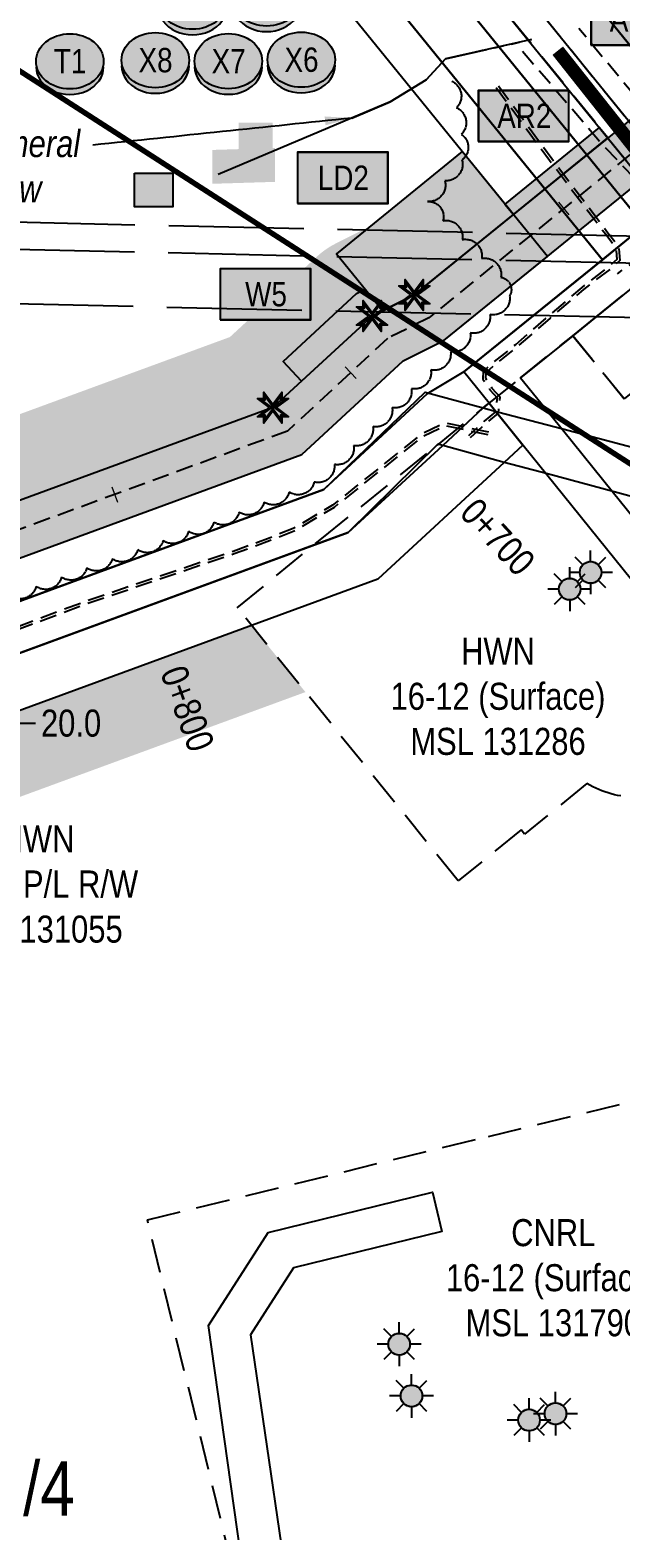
# Model space of a CAD drawing. Extents: x 399452 to 415540, y 6060435 to 6067869.
# Drawn here: x 405927 to 406146, y 6062504 to 6063059 of the extents above; entities that cross this region are included whole.
import ezdxf
from ezdxf.enums import TextEntityAlignment as Align

# ---------------------------------------------------------------- set-up
doc = ezdxf.new("R2010")
doc.units = 0
doc.header["$LTSCALE"] = 5
doc.header["$PDSIZE"] = 0.5
for name, pattern in [('0', [1, 1, 0]), ('DASHDOT2', [12.7, 6.35, -3.175, 0, -3.175]), ('foc-ACCESSROAD', [3.75, 2.5, -1.25]), ('foc-TIELINE', [1.875, 1.25, -0.625]), ('foc-TOPO-ephemeral', [6.25, 3.125, -0.625, 0.625, -0.625, 0.625, -0.625]), ('foc-UNSURVEYED', [12.5, 10, -2.5]), ('UG_PIPE', [1.875, 1.25, -0.625])]:
    doc.linetypes.add(name, pattern=pattern)
doc.layers.get('Defpoints').update_dxf_attribs({"color": 9})
for name, color, linetype in [('AS-PIPE-UG', 44, 'UG_PIPE'), ('AS-ROADS', 254, 'Continuous'), ('AS-UNDERLAY-H', 141, 'Continuous'), ('AS-WILDLIFE', 131, 'DASHDOT2'), ('C-AR', 13, 'foc-ACCESSROAD'), ('C-RW', 13, 'Continuous'), ('C-SYMBOL', 7, 'Continuous'), ('F-RW', 190, 'Continuous'), ('F-WS', 190, 'foc-ACCESSROAD'), ('F-WS-S', 8, 'Continuous'), ('L-BD', 7, 'Continuous'), ('L-MON', 1, 'Continuous'), ('L-USEC', 7, 'foc-UNSURVEYED'), ('P-BUFFER-H 30m', 51, 'Continuous'), ('P-CROSSINGS', 250, 'Continuous'), ('P-PROPOSED', 10, 'Continuous'), ('P-PROPOSED-H', 21, 'Continuous'), ('P-TEMP-BLOCKS', 250, 'Continuous'), ('P-TEMP-H', 41, 'Continuous'), ('P-TEMP_ACCESS ROAD', 46, 'Continuous'), ('P-TEMP_LOG DECK', 46, 'Continuous'), ('P-TEMP_WORKSPACE', 46, 'Continuous'), ('P-TXT', 4, 'Continuous'), ('T-BUSH', 110, '0'), ('T-DRAW', 143, 'foc-TOPO-ephemeral'), ('T-TIE', 201, 'foc-TIELINE'), ('T-WATER-T', 170, 'Continuous')]:
    doc.layers.add(name, color=color, linetype=linetype)
for name, color, linetype, lineweight in [('F-RW-T', 190, 'Continuous', 9), ('F-WS-T', 190, 'Continuous', 9), ('T-TIE-T', 201, 'Continuous', 18)]:
    doc.layers.add(name, color=color, linetype=linetype, lineweight=lineweight)
doc.styles.add('175L', font='ARIALN.TTF', dxfattribs={"height": 20})
doc.styles.add('80CG', font='ARIALN.TTF', dxfattribs={"height": 10})
doc.styles.add('80L', font='ARIALN.TTF', dxfattribs={"height": 10})
doc.styles.add('Crossing', font='ARIALN.TTF', dxfattribs={"height": 10})
doc.styles.add('foc-LtypeFont', font='ARIALN.TTF', dxfattribs={"height": 7.35})
doc.linetypes.add('foc-TOPO-flowdirection-NOLINE', pattern='A,0,[">",foc-LtypeFont,S=0.3,R=0,X=0,Y=-0.945],-20,[">",foc-LtypeFont,S=0.3,R=0,X=0,Y=-0.945],0', length=20)
doc.dimstyles.new('Compass 5 000', dxfattribs={"dimscale": 5, "dimtxt": 9, "dimasz": 2, "dimexe": 0.2, "dimexo": 0.0625, "dimgap": 0.5, "dimtad": 0, "dimtih": 1, "dimtoh": 1, "dimzin": 0, "dimdsep": 46, "dimtxsty": '80CG', "dimcen": 0.1, "dimse1": 1, "dimse2": 1, "dimclrd": 256, "dimclrt": 256, "dimaunit": 1, "dimadec": 4, "dimazin": 0, "dimtfac": 0.06, "dimtofl": 0, "dimtmove": 0, "dimatfit": 1, "dimfxl": 0.2, "dimtolj": 1, "dimtzin": 0, "dimlwd": -1, "dimarcsym": 0})

# ---------------------------------------------------------------- blocks, each defined once
blk = doc.blocks.new('GAS')
h = blk.add_hatch(color=255)
h.dxf.hatch_style = 1
edge = h.paths.add_edge_path()
edge.add_arc((0, 0), 0.9, 0, 360)
for p, q in [((-0.57, 0.57), (-1.14, 1.14)), ((0, 0.81), (0, 1.62)), ((0.57, 0.57), (1.14, 1.14)), ((-0.81, 0), (-1.62, 0)), ((1.62, 0), (0.81, 0)), ((-0.57, -0.57), (-1.14, -1.14)), ((0, -0.81), (0, -1.62)), ((1.14, -1.14), (0.57, -0.57))]:
    blk.add_line(p, q)
blk.add_circle((0, 0), 0.8)
blk = doc.blocks.new('*D80')
at = {"layer": 'Defpoints', "color": 0, "transparency": 16777216}
for p in [(405852.15, 6062821.18), (405832.32, 6062813.91), (405838.51, 6062796.99)]:
    blk.add_point(p, dxfattribs=at)
at = {"layer": 'F-RW-T', "transparency": 16777216}
for p, q in [((405848.71, 6062830.57), (405845.27, 6062839.96)), ((405861.79, 6062794.87), (405880.9, 6062742.7)), ((405880.9, 6062742.7), (405890.9, 6062742.7))]:
    blk.add_line(p, q, dxfattribs=at)
for points in [[(405850.28, 6062831.14), (405847.15, 6062829.99), (405852.15, 6062821.18)], [(405863.35, 6062795.44), (405860.22, 6062794.3), (405858.35, 6062804.26)]]:
    blk.add_solid(points, dxfattribs=at)
at = {"layer": 'F-RW-T', "transparency": 16777216, "insert": (405929.99, 6062742.7), "char_height": 10, "attachment_point": 5, "style": '80CG'}
blk.add_mtext('\\A1;HWN\\P18.00 P/L R/W\\PPLA 131055', dxfattribs=at)
blk = doc.blocks.new('*D107')
at = {"layer": 'Defpoints', "color": 0, "transparency": 16777216}
for p in [(405885.43, 6062870.71), (405893.06, 6062873.51), (405892.32, 6062851.94)]:
    blk.add_point(p, dxfattribs=at)
at = {"layer": 'P-TXT', "transparency": 16777216}
for p, q in [((405889.61, 6062882.9), (405886.17, 6062892.29)), ((405903.38, 6062845.35), (405919.2, 6062802.2)), ((405919.2, 6062802.2), (405929.2, 6062802.2))]:
    blk.add_line(p, q, dxfattribs=at)
for points in [[(405891.18, 6062883.47), (405888.05, 6062882.32), (405893.06, 6062873.51)], [(405904.95, 6062845.92), (405901.82, 6062844.78), (405899.94, 6062854.74)]]:
    blk.add_solid(points, dxfattribs=at)
at = {"layer": 'P-TXT', "transparency": 16777216, "insert": (405942.41, 6062802.2), "char_height": 10, "attachment_point": 5, "style": '80CG'}
blk.add_mtext('\\A1;20.0', dxfattribs=at)
blk = doc.blocks.new('xing2')
h = blk.add_hatch(color=50)
h.dxf.hatch_style = 1
edge = h.paths.add_edge_path()
edge.add_ellipse((0, 0), major_axis=(-12.5, 0), ratio=0.816297, start_angle=0, end_angle=360)
h = blk.add_hatch(color=250)
h.dxf.hatch_style = 1
edge = h.paths.add_edge_path()
edge.add_ellipse((0, -2.05), major_axis=(-12.5, 0), ratio=0.816297, start_angle=0, end_angle=180)
edge.add_line((12.5, -2.05), (12.5, 0))
edge.add_ellipse((0, 0), major_axis=(-12.5, 0), ratio=0.816297, start_angle=0, end_angle=180, ccw=False)
edge.add_line((-12.5, 0), (-12.5, -2.05))
at = {"color": 250}
blk.add_ellipse((0, 0), major_axis=(-12.5, 0), ratio=0.816297, dxfattribs=at)
blk.add_ellipse((0, -2.05), major_axis=(-12.5, 0), ratio=0.816297, start_param=0, end_param=3.141593, dxfattribs=at)
at = {"color": 250, "style": 'Crossing'}
blk.add_attdef('CROSSING', text='', height=9, dxfattribs=at).set_placement((0.09, 0.02), align=Align.MIDDLE_CENTER)
at = {"color": 250, "style": 'Crossing', "flags": 1}
for tag, p in [('OWNER', (0.09, -12.49)), ('DESCRIPTION', (0.09, -25.77)), ('LOCATION', (0.09, -39.3)), ('DWG_REF', (0.09, -52.84))]:
    blk.add_attdef(tag, text='', height=9, dxfattribs=at).set_placement(p, align=Align.MIDDLE_CENTER)
blk = doc.blocks.new('Temp_Area_Small_Pink')
at = {"true_color": 0xff8aff}
h = blk.add_hatch(color=211, dxfattribs=at)
h.dxf.hatch_style = 1
h.paths.add_polyline_path([(-16.83, -9.44), (16.33, -9.44), (16.33, 9.05), (-16.83, 9.05)])
at = {"color": 250}
for points in [[(-17.03, -9.64), (16.53, -9.64), (16.53, 9.25), (-17.03, 9.25)], [(-16.93, -9.54), (16.43, -9.54), (16.43, 9.15), (-16.93, 9.15)]]:
    blk.add_lwpolyline(points, close=True, dxfattribs=at)
at = {"color": 250, "style": '80L'}
blk.add_attdef('TEMPORARY', text='', height=9, dxfattribs=at).set_placement((0, -0.15), align=Align.MIDDLE_CENTER)
blk = doc.blocks.new('TEMP')
h = blk.add_hatch(color=255)
h.dxf.hatch_style = 1
h.paths.add_polyline_path([(0, 0.25), (-0.67, 1.15), (-0.67, 0.67), (-1.15, 0.67), (-0.25, 0), (-1.15, -0.67), (-0.67, -0.67), (-0.67, -1.15), (0, -0.25), (0.67, -1.15), (0.67, -0.67), (1.15, -0.67), (0.25, 0), (1.15, 0.67), (0.67, 0.67), (0.67, 1.15)])
h.paths.add_polyline_path([(0.57, 0.85), (0.57, 0.57), (0.85, 0.57), (0.08, 0), (0.85, -0.57), (0.57, -0.57), (0.57, -0.85), (0, -0.08), (-0.57, -0.85), (-0.57, -0.57), (-0.85, -0.57), (-0.08, 0), (-0.85, 0.57), (-0.57, 0.57), (-0.57, 0.85), (0, 0.08)], flags=16)
h = blk.add_hatch(color=1)
h.dxf.hatch_style = 1
h.paths.add_polyline_path([(0, 0.08), (-0.57, 0.85), (-0.57, 0.57), (-0.85, 0.57), (-0.08, 0), (-0.85, -0.57), (-0.57, -0.57), (-0.57, -0.85), (0, -0.08), (0.57, -0.85), (0.57, -0.57), (0.85, -0.57), (0.08, 0), (0.85, 0.57), (0.57, 0.57), (0.57, 0.85)])
at = {"color": 1}
for p, q in [((-0.08, 0), (0.08, 0)), ((0, 0.08), (0, -0.08))]:
    blk.add_line(p, q, dxfattribs=at)
at = {"color": 255, "flags": 128}
blk.add_lwpolyline([(-0.25, 0), (-1.15, 0.67), (-0.67, 0.67), (-0.67, 1.15), (0, 0.25), (0.67, 1.15), (0.67, 0.67), (1.15, 0.67), (0.25, 0), (1.15, -0.67), (0.67, -0.67), (0.67, -1.15), (0, -0.25), (-0.67, -1.15), (-0.67, -0.67), (-1.15, -0.67)], close=True, dxfattribs=at)
at = {"color": 1, "flags": 128}
blk.add_lwpolyline([(-0.08, 0), (-0.85, 0.57), (-0.57, 0.57), (-0.57, 0.85), (0, 0.08), (0.57, 0.85), (0.57, 0.57), (0.85, 0.57), (0.08, 0), (0.85, -0.57), (0.57, -0.57), (0.57, -0.85), (0, -0.08), (-0.57, -0.85), (-0.57, -0.57), (-0.85, -0.57)], close=True, dxfattribs=at)
blk = doc.blocks.new('Well_proximity')
h = blk.add_hatch(color=191)
h.dxf.hatch_style = 1
edge = h.paths.add_edge_path()
edge.add_ellipse((0, 0), major_axis=(-12.5, 0), ratio=0.816297, start_angle=0, end_angle=360)
h = blk.add_hatch(color=250)
h.dxf.hatch_style = 1
edge = h.paths.add_edge_path()
edge.add_ellipse((0, -2.05), major_axis=(-12.5, 0), ratio=0.816297, start_angle=0, end_angle=180)
edge.add_line((12.5, -2.05), (12.5, 0))
edge.add_ellipse((0, 0), major_axis=(-12.5, 0), ratio=0.816297, start_angle=0, end_angle=180, ccw=False)
edge.add_line((-12.5, 0), (-12.5, -2.05))
at = {"color": 250}
blk.add_ellipse((0, 0), major_axis=(-12.5, 0), ratio=0.816297, dxfattribs=at)
blk.add_ellipse((0, -2.05), major_axis=(-12.5, 0), ratio=0.816297, start_param=0, end_param=3.141593, dxfattribs=at)
at = {"color": 250, "style": '80L'}
blk.add_attdef('CROSSING', text='', height=9, dxfattribs=at).set_placement((0.09, 0.02), align=Align.MIDDLE_CENTER)

msp = doc.modelspace()

# ---------------------------------------------------------------- hatches: boundary and pattern name
at = {"layer": 'AS-UNDERLAY-H'}
h = msp.add_hatch(color=256, dxfattribs=at)
h.dxf.hatch_style = 1
h.paths.add_polyline_path([(406004.41, 6063024.294), (406017.071, 6063024.294), (406017.071, 6063014.44), (406004.41, 6063014.44)])
h = msp.add_hatch(color=256, dxfattribs=at)
h.dxf.hatch_style = 1
h.paths.add_polyline_path([(405994.653, 6063014.229), (406017.869, 6063014.937), (406017.869, 6063002.422), (405994.653, 6063001.714)])
h = msp.add_hatch(color=256, dxfattribs=at)
h.dxf.hatch_style = 1
h.paths.add_polyline_path([(405965.854, 6063005.679), (405980.124, 6063005.679), (405980.124, 6062993.164), (405965.854, 6062993.164)])
at = {"layer": 'P-BUFFER-H 30m'}
h = msp.add_hatch(color=256, dxfattribs=at)
h.dxf.hatch_style = 1
edge = h.paths.add_edge_path()
edge.add_line((406106.158, 6062990.362), (406069.458, 6062960.634))
edge.add_line((406069.458, 6062960.634), (406053.827, 6062952.816))
edge.add_line((406053.827, 6062952.816), (406017.137, 6062918.939))
edge.add_line((406017.137, 6062918.939), (405515.45, 6062735.04))
edge.add_line((405515.45, 6062735.04), (405409.069, 6062875.333))
edge.add_line((405409.069, 6062875.333), (405379.63, 6062896.176))
edge.add_line((405379.63, 6062896.176), (405113.116, 6062936.197))
edge.add_line((405113.116, 6062936.197), (405118.979, 6062970.644))
edge.add_line((405118.979, 6062970.644), (404932.91, 6062998.64))
edge.add_line((404932.91, 6062998.64), (404875.786, 6062988.244))
edge.add_line((404875.786, 6062988.244), (404870.44, 6063017.752))
edge.add_line((404870.44, 6063017.752), (404927.54, 6063028.144))
edge.add_arc((404932.91, 6062998.64), 29.988, 81.44342, 100.3146, ccw=False)
edge.add_line((404937.372, 6063028.294), (405123.44, 6063000.298))
edge.add_arc((405118.979, 6062970.644), 29.988, -9.65934, 81.44342, ccw=False)
edge.add_line((405148.541, 6062965.613), (405147.809, 6062961.311))
edge.add_line((405147.809, 6062961.311), (405384.083, 6062925.831))
edge.add_arc((405379.63, 6062896.176), 29.988, 54.70144, 81.4599, ccw=False)
edge.add_line((405396.958, 6062920.65), (405426.397, 6062899.808))
edge.add_arc((405409.069, 6062875.333), 29.988, 37.17236, 54.70144, ccw=False)
edge.add_line((405432.963, 6062893.452), (405525.948, 6062770.827))
edge.add_line((405525.948, 6062770.827), (406001.194, 6062945.034))
edge.add_line((406001.194, 6062945.034), (406033.484, 6062974.848))
edge.add_arc((406053.827, 6062952.816), 29.988, 116.57216, 132.71672, ccw=False)
edge.add_line((406040.413, 6062979.636), (406053.122, 6062985.992))
edge.add_line((406053.122, 6062985.992), (406087.238, 6063013.627))
edge.add_line((406087.238, 6063013.627), (406106.158, 6062990.362))
h = msp.add_hatch(color=256, dxfattribs=at)
h.dxf.hatch_style = 1
edge = h.paths.add_edge_path()
edge.add_line((406009.229, 6062838.38), (406029.172, 6062813.752))
edge.add_line((406029.172, 6062813.752), (405534.212, 6062632.29))
edge.add_arc((405523.89, 6062660.445), 29.988, 217.39663, 290.13397, ccw=False)
edge.add_line((405500.066, 6062642.233), (405475.243, 6062674.704))
edge.add_line((405475.243, 6062674.704), (405478.788, 6062684.367))
edge.add_line((405478.788, 6062684.367), (405499.733, 6062692.045))
edge.add_line((405499.733, 6062692.045), (405523.89, 6062660.445))
edge.add_line((405523.89, 6062660.445), (406009.229, 6062838.38))
at = {"layer": 'P-PROPOSED-H'}
h = msp.add_hatch(color=256, dxfattribs=at)
h.dxf.hatch_style = 1
h.paths.add_polyline_path([(406216.583, 6063079.808), (406069.458, 6062960.634), (406053.827, 6062952.816), (406017.137, 6062918.939), (405477.795, 6062721.237), (405382.003, 6062847.57), (405364.775, 6062859.812), (405198.708, 6062884.766), (405110.079, 6062918.354), (404933.815, 6062944.922), (404782.857, 6062916.24), (404815.879, 6062733.792), (404611.806, 6062696.519), (404620.273, 6062650.162), (404655.517, 6062610.923), (404670.39, 6062624.282), (404638.924, 6062659.316), (404635.065, 6062680.444), (404819.44, 6062714.12), (404839.106, 6062717.712), (404806.059, 6062900.299), (404934.202, 6062924.646), (405104.989, 6062898.904), (405193.623, 6062865.314), (405357.085, 6062840.751), (405367.925, 6062833.049), (405470.796, 6062697.379), (406027.852, 6062901.574), (406065.302, 6062936.202), (406080.349, 6062943.728), (406213.632, 6063051.69), (406302.875, 6062941.519), (406330.76, 6062930.883), (406409.073, 6062835.848), (406597.631, 6062842.426), (406596.934, 6062862.406), (406418.231, 6062856.172), (406342.826, 6062947.677), (406315.025, 6062958.282)])
at = {"layer": 'P-TEMP-H'}
h = msp.add_hatch(color=256, dxfattribs=at)
h.dxf.hatch_style = 1
h.paths.add_polyline_path([(406137.943, 6063022.539), (406103.005, 6062994.239), (406106.158, 6062990.362), (406141.097, 6063018.662)])
h = msp.add_hatch(color=256, dxfattribs=at)
h.dxf.hatch_style = 1
h.paths.add_polyline_path([(406106.158, 6062990.362), (406087.238, 6063013.627), (406040.707, 6062975.787), (406057.78, 6062954.793), (406069.458, 6062960.634)])
h = msp.add_hatch(color=256, dxfattribs=at)
h.dxf.hatch_style = 1
h.paths.add_polyline_path([(406057.78, 6062954.793), (406053.827, 6062952.816), (406027.697, 6062928.69), (406020.916, 6062936.034), (406048.088, 6062961.122), (406051.319, 6062962.738)])

# ---------------------------------------------------------------- linework, layer by layer
at = {"layer": 'AS-PIPE-UG', "flags": 128}
for points in [[(406198.81, 6062976.477), (406187.058, 6062991.332), (406173.16, 6063007.851), (406159.298, 6063024.374), (406146.118, 6063040.233), (406130.41, 6063059.091)], [(406109.575, 6063050.745), (406119.256, 6063039.483), (406139.316, 6063016.032), (406152.041, 6063002.628), (406163.334, 6062990.484), (406165.814, 6062987.126), (406165.972, 6062984.325), (406165.115, 6062982.621), (406162.491, 6062980.544), (406152.435, 6062974.123), (406144.521, 6062968.471)], [(406099.83, 6063037.335), (406119.542, 6063010.427), (406140.349, 6062983.029), (406144.095, 6062978.237), (406144.493, 6062973.76), (406141.604, 6062971.184), (406131.438, 6062963.397), (406119.113, 6062952.835), (406106.906, 6062942.218), (406098.647, 6062935.645), (406094.915, 6062932.273), (406094.778, 6062929.516), (406097.41, 6062925.579), (406100.113, 6062922.536), (406099.581, 6062917.431), (406095.384, 6062913.982), (406089.523, 6062908.557)], [(406100.636, 6063037.926), (406120.343, 6063011.025), (406141.141, 6062983.639), (406145.064, 6062978.62), (406145.533, 6062973.348), (406142.241, 6062970.413), (406132.068, 6062962.62), (406119.766, 6062952.078), (406107.546, 6062941.449), (406099.294, 6062934.882), (406095.893, 6062931.809), (406095.793, 6062929.797), (406098.203, 6062926.192), (406101.153, 6062922.871), (406100.533, 6062916.919), (406096.041, 6062913.228), (406090.202, 6062907.823)], [(406097.018, 6062909.862), (406080.869, 6062913.243), (406071.923, 6062909.031), (406039.21, 6062882.875), (406024.565, 6062874.185), (406016.103, 6062870.802), (406002.432, 6062865.758), (405947.381, 6062847.135), (405868.662, 6062817.52), (405823.317, 6062800.149), (405765.457, 6062779.526), (405689.014, 6062753.223), (405608.744, 6062724.458), (405552.776, 6062704.32), (405544.855, 6062701.442), (405536.299, 6062697.437), (405532.604, 6062697.551), (405529.708, 6062699.949), (405523.344, 6062708.866), (405516.101, 6062718.342), (405484.871, 6062759.524)], [(406096.813, 6062908.884), (406080.992, 6062912.196), (406072.455, 6062908.177), (406039.78, 6062882.051), (406025.008, 6062873.286), (406016.462, 6062869.869), (406002.765, 6062864.815), (405947.717, 6062846.194), (405869.017, 6062816.585), (405823.664, 6062799.211), (405765.787, 6062778.583), (405689.345, 6062752.28), (405609.082, 6062723.517), (405553.116, 6062703.38), (405545.238, 6062700.518), (405536.507, 6062696.43), (405532.231, 6062696.563), (405528.97, 6062699.262), (405522.54, 6062708.272), (405515.306, 6062717.736), (405484.075, 6062758.92)]]:
    msp.add_lwpolyline(points, dxfattribs=at)
at = {"layer": 'AS-ROADS', "const_width": 4.998, "flags": 128}
msp.add_lwpolyline([(406194.473, 6062960.23), (406122.564, 6063050.934)], dxfattribs=at)
at = {"layer": 'AS-UNDERLAY-H'}
msp.add_lwpolyline([(405965.854, 6063005.679), (405980.124, 6063005.679), (405980.124, 6062993.164), (405965.854, 6062993.164)], close=True, dxfattribs=at)
at = {"layer": 'C-AR'}
msp.add_lwpolyline([(405950.01, 6063269.427), (406179.621, 6062987.14), (406173.205, 6062981.917), (406171.858, 6062980.843), (405955.924, 6063246.315), (405930.461, 6063255.752), (405882.723, 6063247.139), (405828.573, 6063210.9), (405828.903, 6063223.15), (405878.895, 6063256.607), (405943.473, 6063268.257), (405950.01, 6063269.427)], close=True, dxfattribs=at)
at = {"layer": 'C-RW'}
for points in [[(405955.924, 6063246.315), (406171.858, 6062980.843), (406136.823, 6062952.563), (406128.144, 6062945.547), (406108.842, 6062929.966), (406124.286, 6062910.846), (406143.188, 6062887.444), (406183.642, 6062837.362)], [(406154.64, 6062986.171), (405949.895, 6063237.886)], [(406171.974, 6062827.937), (406118.521, 6062894.115), (406109.747, 6062904.977), (406100.043, 6062917.023), (406098.047, 6062919.461), (406097.176, 6062920.54), (406087.783, 6062932.169), (406113.682, 6062953.083), (406138.119, 6062972.829), (406150.013, 6062982.438)]]:
    msp.add_lwpolyline(points, dxfattribs=at)
for points in [[(405949.895, 6063237.886), (406154.64, 6062986.171), (406150.013, 6062982.438), (406139.09, 6062973.631), (405937.324, 6063221.741), (405928.445, 6063225.036), (405894.923, 6063218.993), (405841.622, 6063183.237), (405827.46, 6063169.652), (405799.595, 6063142.924), (405785.3, 6063157.552), (405813.51, 6063184.503), (405828.243, 6063198.648), (405834.134, 6063202.594), (405886.551, 6063237.698), (405929.551, 6063245.436), (405949.895, 6063237.886)], [(405523.89, 6062660.445), (405382.336, 6062847.712), (405365.053, 6062859.949), (405198.94, 6062884.893), (405185.144, 6062793.03), (405165.451, 6062795.988), (405182.219, 6062907.622), (405201.91, 6062904.665), (405372.726, 6062879.019), (405396.407, 6062862.251), (405531.243, 6062684.434), (406044.965, 6062872.775), (406079.995, 6062904.887), (406094.995, 6062918.82), (406096.498, 6062920.071), (406097.176, 6062920.54), (406109.697, 6062905.038), (406102.759, 6062898.64), (406055.996, 6062855.526)]]:
    msp.add_lwpolyline(points, close=True, dxfattribs=at)
at = {"layer": 'F-RW'}
for points in [[(405453.075, 6063567.031), (405553.055, 6063566.951), (405756.426, 6063566.788), (405985.091, 6063286.176), (405998.692, 6063269.385), (406232.624, 6062980.586), (406257.515, 6062949.857), (406284.634, 6062916.381), (406300.911, 6062896.285), (406310.35, 6062884.633), (406319.555, 6062873.269), (406339.291, 6062849.854), (406338.659, 6062819.327), (406336.477, 6062821.956), (406306.213, 6062860.021), (405970.18, 6063273.144), (405970.18, 6063273.144), (405961.768, 6063283.138), (405949.139, 6063298.636), (405746.919, 6063546.798), (405552.637, 6063546.953), (405452.657, 6063547.033)], [(405552.637, 6063546.953), (405746.919, 6063546.798), (405949.139, 6063298.636), (405961.768, 6063283.138), (405970.18, 6063273.144), (406306.213, 6062860.021), (406336.477, 6062821.956), (406338.659, 6062819.327), (406368.094, 6062783.908), (406397.514, 6062748.467), (406407.092, 6062736.931), (406436.207, 6062701.866), (406566.881, 6062544.473), (406595.527, 6062509.931), (406601.958, 6062502.185), (406605.783, 6062497.586), (406661.705, 6062430.218), (406669.442, 6062420.899), (406694.99, 6062390.136), (406843.774, 6062210.981), (406883.353, 6062159.413), (406904.098, 6062132.366), (406905.352, 6062130.598), (406923.293, 6062062.451)], [(406904.697, 6062062.541), (406888.91, 6062122.543), (406881.036, 6062132.82), (406829.762, 6062199.79), (406687.507, 6062371.076), (406681.193, 6062378.679), (406680.805, 6062379.146), (406655.64, 6062409.448), (406589.295, 6062489.327), (406582.871, 6062497.062), (406578.978, 6062501.752), (406550.295, 6062536.288), (406435.64, 6062674.347), (406402.904, 6062713.765), (406383.718, 6062736.868), (406367.524, 6062756.37), (406338.089, 6062791.78), (406292.255, 6062848.667), (406281.797, 6062861.525), (406272.346, 6062873.143), (405950.01, 6063269.427), (405738.372, 6063529.216), (405552.266, 6063529.195), (405452.284, 6063529.183)], [(405537.542, 6062705.907), (406035.991, 6062888.648), (406073.469, 6062924.652), (406094.983, 6062918.906), (406100.269, 6062917.438), (406124.502, 6062911.158), (406187.043, 6062894.622), (406182.441, 6062877.22), (406143.411, 6062887.762), (406118.742, 6062894.426), (406102.764, 6062898.69), (406079.995, 6062904.89), (406078.235, 6062905.371), (406044.965, 6062872.775), (406032.151, 6062868.123), (405531.243, 6062684.434)], [(406127.693, 6062072.228), (406104.272, 6062148.761), (406011.074, 6062453.386), (405993.225, 6062579.489), (406015.423, 6062613.936), (406076.146, 6062628.798), (406079.711, 6062614.234), (406024.791, 6062600.792), (406008.852, 6062576.059), (406026.254, 6062457.213), (406026.979, 6062452.257), (406120.082, 6062148.406), (406143.537, 6062071.865)]]:
    msp.add_lwpolyline(points, dxfattribs=at)
at = {"layer": 'F-WS'}
for points in [[(406183.304, 6062951.521), (406147.182, 6062922.152), (406128.142, 6062945.55), (406136.823, 6062952.563), (406171.858, 6062980.843), (406190.769, 6062957.594), (406183.304, 6062951.521)], [(406204.049, 6062485.233), (406029.945, 6062442.576), (406026.979, 6062452.257), (406026.253, 6062457.216), (406011.072, 6062453.445), (405970.663, 6062618.562), (406096.897, 6062649.457), (406160.027, 6062664.796), (406172.729, 6062613.075), (406176.368, 6062598.261), (406204.049, 6062485.233)]]:
    msp.add_lwpolyline(points, close=True, dxfattribs=at)
msp.add_lwpolyline([(406145.943, 6062775.322), (406144.738, 6062775.537), (406143.542, 6062775.793), (406142.355, 6062776.091), (406141.179, 6062776.43), (406140.016, 6062776.811), (406138.866, 6062777.231), (406137.733, 6062777.692), (406136.616, 6062778.192), (406135.517, 6062778.73), (406133.379, 6062779.921), (406110.266, 6062761.251), (406108.997, 6062762.773), (406085.706, 6062743.94), (406003.915, 6062844.942), (406035.22, 6062870.534), (406078.016, 6062905.074), (406096.27, 6062919.813), (406097.174, 6062920.543), (406108.842, 6062929.965), (406128.142, 6062945.55), (406147.182, 6062922.152)], dxfattribs=at)
at = {"layer": 'L-USEC'}
for p, q in [((405541.176, 6062996.141), (406342.002, 6062978.14)), ((405540.95, 6062986.085), (406341.776, 6062968.084)), ((405540.498, 6062965.981), (406341.324, 6062947.98))]:
    msp.add_line(p, q, dxfattribs=at)
at = {"layer": 'P-PROPOSED'}
msp.add_lwpolyline([(405470.796, 6062697.379), (406027.852, 6062901.574), (406065.302, 6062936.202), (406080.349, 6062943.728), (406213.632, 6063051.69), (406302.875, 6062941.519), (406330.76, 6062930.883), (406409.073, 6062835.848), (406597.631, 6062842.426), (406596.934, 6062862.406), (406418.231, 6062856.172), (406342.826, 6062947.677), (406315.025, 6062958.282), (406216.583, 6063079.808), (406069.458, 6062960.634), (406053.827, 6062952.816), (406017.137, 6062918.939), (405477.795, 6062721.237)], dxfattribs=at)
at = {"layer": 'P-TEMP_ACCESS ROAD'}
msp.add_lwpolyline([(406137.943, 6063022.539), (406103.005, 6062994.239), (406106.158, 6062990.362), (406141.097, 6063018.662)], close=True, dxfattribs=at)
at = {"layer": 'P-TEMP_LOG DECK', "flags": 128}
msp.add_lwpolyline([(406106.158, 6062990.362), (406087.238, 6063013.627), (406040.707, 6062975.787), (406057.78, 6062954.793), (406069.458, 6062960.634), (406106.158, 6062990.362)], dxfattribs=at)
at = {"layer": 'P-TEMP_WORKSPACE'}
msp.add_lwpolyline([(406057.78, 6062954.793), (406053.827, 6062952.816), (406027.697, 6062928.69), (406020.916, 6062936.034), (406048.088, 6062961.122), (406051.319, 6062962.738)], close=True, dxfattribs=at)
at = {"layer": 'T-BUSH', "flags": 128}
msp.add_lwpolyline([(406083.344, 6063039.662, -0.5205671), (406085.118, 6063029.825, -0.5205671), (406086.891, 6063019.987, -0.5205671), (406087.124, 6063010.553, -0.5205671), (406080.764, 6063002.841, -0.5205671), (406074.404, 6062995.13, -0.5205671), (406080.077, 6062988.075, -0.5205671), (406087.238, 6062981.102, -0.5205671), (406094.4, 6062974.128, -0.5205671), (406101.562, 6062967.155, -0.5205671), (406104.765, 6062960.219, -0.5205671), (406097.475, 6062953.38, -0.5205671), (406090.184, 6062946.542, -0.5205671), (406082.893, 6062939.703, -0.5205671), (406075.603, 6062932.865, -0.5205671), (406068.387, 6062925.948, -0.5205671), (406061.26, 6062918.94, -0.5205671), (406054.132, 6062911.931, -0.5205671), (406047.005, 6062904.923, -0.5205671), (406039.878, 6062897.914, -0.5205671), (406032.423, 6062891.406, -0.5205671), (406023.143, 6062887.692, -0.5205671), (406013.863, 6062883.977, -0.5205671), (406004.583, 6062880.262, -0.5205671), (405995.303, 6062876.548, -0.5205671), (405985.899, 6062873.159, -0.5205671), (405976.491, 6062869.783, -0.5205671), (405967.082, 6062866.407, -0.5205671), (405957.674, 6062863.03, -0.5205671), (405948.266, 6062859.654, -0.5205671), (405938.865, 6062856.257, -0.5205671), (405929.489, 6062852.79, -0.5205671), (405920.114, 6062849.322, -0.5205671), (405910.739, 6062845.854, -0.5205671), (405901.364, 6062842.386, -0.5205671), (405891.989, 6062838.918, -0.5205671), (405882.614, 6062835.451, -0.5205671), (405873.239, 6062831.983, -0.5205671), (405863.864, 6062828.515, -0.5205671), (405854.487, 6062825.052, -0.5205671), (405845.11, 6062821.589, -0.5205671), (405835.733, 6062818.127, -0.5205671), (405826.356, 6062814.664, -0.5205671), (405816.979, 6062811.201, -0.5205671), (405807.531, 6062807.938, -0.5205671), (405798.082, 6062804.678, -0.5205671), (405788.633, 6062801.417, -0.5205671), (405779.183, 6062798.156, -0.5205671), (405769.734, 6062794.896, -0.5205671), (405760.329, 6062791.513, -0.5205671), (405750.978, 6062787.983, -0.5205671), (405741.626, 6062784.453, -0.5205671), (405732.274, 6062780.923, -0.5205671), (405722.922, 6062777.394, -0.5205671), (405713.57, 6062773.864, -0.5205671), (405704.218, 6062770.334, -0.5205671), (405694.866, 6062766.804, -0.5205671), (405685.514, 6062763.275, -0.5205671), (405676.096, 6062759.927, -0.5205671), (405666.67, 6062756.597, -0.5205671), (405657.245, 6062753.268, -0.5205671), (405647.82, 6062749.939, -0.5205671), (405638.395, 6062746.609, -0.5205671), (405628.97, 6062743.28, -0.5205671), (405619.545, 6062739.95, -0.5205671), (405610.12, 6062736.621, -0.5205671), (405600.744, 6062733.161, -0.5205671), (405591.464, 6062729.446, -0.5205671), (405582.184, 6062725.731, -0.5205671), (405572.904, 6062722.016, -0.5205671), (405563.624, 6062718.302, -0.5205671), (405555.507, 6062723.18, -0.5205671), (405547.549, 6062729.229, -0.5205671), (405539.591, 6062735.277, -0.5205671), (405531.633, 6062741.326, -0.5205671), (405523.675, 6062747.375, -0.5205671), (405515.717, 6062753.424, -0.5205671), (405507.759, 6062759.472, -0.5205671), (405499.801, 6062765.521, -0.5205671), (405492.197, 6062771.948, -0.5205671), (405485.644, 6062779.496, -0.5205671), (405479.091, 6062787.044, -0.5205671), (405475.262, 6062791.455, -0.5205671)], format="xyb", dxfattribs=at)
at = {"layer": 'T-DRAW', "linetype": 'foc-TOPO-flowdirection-NOLINE', "flags": 128}
msp.add_lwpolyline([(406112.824, 6063055.063), (406081.026, 6063047.918), (406073.87, 6063040.135), (406060.551, 6063031.973), (405996.915, 6063005.206)], dxfattribs=at)
at = {"layer": 'T-DRAW', "flags": 128}
msp.add_lwpolyline([(406112.824, 6063055.063), (406081.026, 6063047.918), (406073.87, 6063040.135), (406060.551, 6063031.973), (406046.39, 6063026.016)], dxfattribs=at)
at = {"layer": 'T-DRAW'}
msp.add_lwpolyline([(406046.39, 6063026.016), (406060.551, 6063031.973), (406073.87, 6063040.135), (406081.026, 6063047.918), (406112.824, 6063055.063)], dxfattribs=at)
at = {"layer": 'T-TIE-T'}
for p, q in [((406122.875, 6062994.898), (406126.65, 6062990.237)), ((406043.839, 6062934.055), (406047.91, 6062929.651)), ((405957.497, 6062889.625), (405959.561, 6062883.994))]:
    msp.add_line(p, q, dxfattribs=at)

# ---------------------------------------------------------------- block references
at = {"layer": 'F-WS-S', "xscale": 4.997961599999943, "yscale": 4.997961599999943, "zscale": 4.997961599999943}
for p in [(406134.734, 6062858.001), (406126.993, 6062851.812), (406063.871, 6062572.594), (406068.437, 6062553.465), (406111.958, 6062544.547), (406121.741, 6062546.904)]:
    msp.add_blockref('GAS', p, dxfattribs=at)
at = {"layer": 'L-BD', "color": 4, "xscale": 0.999589, "yscale": 0.999589, "zscale": 0.999589}
msp.add_blockref('Well_proximity', (405941.952, 6063046.994), dxfattribs=at).add_auto_attribs({'CROSSING': 'T1'})
at = {"layer": 'L-MON', "color": 4, "xscale": 4.99794499999997, "yscale": 4.99794499999997, "zscale": 4.99794499999997}
for p in [(406069.458, 6062960.634), (406053.827, 6062952.816), (406017.137, 6062918.939)]:
    msp.add_blockref('TEMP', p, dxfattribs=at)
at = {"layer": 'P-CROSSINGS', "xscale": 0.999589, "yscale": 0.999589, "zscale": 0.999589}
for p, values in [((406014.786, 6063070.221), {'CROSSING': 'X4'}), ((405987.372, 6063069.036), {'CROSSING': 'X5'}), ((405973.589, 6063047.423), {'CROSSING': 'X8'}), ((406000.64, 6063047.061), {'CROSSING': 'X7'}), ((406027.632, 6063047.589), {'CROSSING': 'X6'})]:
    msp.add_blockref('xing2', p, dxfattribs=at).add_auto_attribs(values)
at = {"layer": 'P-TEMP-BLOCKS'}
for p, values in [((406151.857, 6063062.664), {'TEMPORARY': 'AR1'}), ((406110.189, 6063026.987), {'TEMPORARY': 'AR2'}), ((406043.205, 6063004.098), {'TEMPORARY': 'LD2'}), ((406014.589, 6062961.055), {'TEMPORARY': 'W5'})]:
    msp.add_blockref('Temp_Area_Small_Pink', p, dxfattribs=at).add_auto_attribs(values)

# ---------------------------------------------------------------- texts
at = {"layer": 'T-TIE-T', "style": '80L'}
for s, rotation, p in [('0+700', 312.75769, (406100.371, 6062871.134)), ('0+800', 290.13104, (405985.498, 6062807.658))]:
    msp.add_text(s, height=9.9959, rotation=rotation, dxfattribs=at).set_placement(p, align=Align.MIDDLE_CENTER)

# ---------------------------------------------------------------- dimensions: what is measured, and where the dimension line sits
at = {"layer": 'F-RW-T'}
dim = msp.add_linear_dim(base=(405852.151, 6062821.178), p1=(405838.513, 6062796.994), p2=(405832.316, 6062813.911), angle=110.121, text='HWN\\P18.00 P/L R/W\\PPLA 131055', dimstyle='Compass 5 000', override={"dimtxt": 10}, dxfattribs=at)
dim.commit()
dim.dimension.update_dxf_attribs({"geometry": '*D80', "text_midpoint": (405929.986, 6062742.697), "dimtype": 161})
at = {"layer": 'P-TXT', "color": 2}
dim = msp.add_linear_dim(base=(405893.057, 6062873.509), p1=(405892.316, 6062851.944), p2=(405885.435, 6062870.714), angle=110.13397, text='20.0', dimstyle='Compass 5 000', dxfattribs=at)
dim.commit()
dim.dimension.update_dxf_attribs({"geometry": '*D107', "text_midpoint": (405942.407, 6062802.197), "dimtype": 161})

# ---------------------------------------------------------------- leaders
at = {"layer": 'T-WATER-T', "path_type": 1}
msp.add_leader([(406046.39, 6063026.016), (405950.445, 6063016.007)], dimstyle='Compass 5 000', override={"dimgap": 0.5, "dimtad": 0}, dxfattribs=at)

# ---------------------------------------------------------------- next in the draw order: texts
at = {"layer": 'C-SYMBOL', "color": 3, "insert": (405869.283, 6062529.236), "char_height": 19.99185, "width": 203.15943, "attachment_point": 2, "style": '175L', "bg_fill": 3, "box_fill_scale": 1, "bg_fill_color": 256, "bg_fill_transparency": 0}
msp.add_mtext('Theor. N.E.1/4 \\PSec. 12-66-4-W.6M.', dxfattribs=at)

# ---------------------------------------------------------------- next in the draw order: linework, layer by layer
at = {"layer": 'AS-WILDLIFE', "const_width": 2, "flags": 128}
msp.add_lwpolyline([(405835.951, 6063099.656), (406436.453, 6062713.619), (406993.599, 6062355.522), (406993.599, 6062062.11)], dxfattribs=at)
at = {"layer": 'C-RW'}
msp.add_lwpolyline([(405247.921, 6062098.653), (405467.104, 6062696.053), (406027.874, 6062901.642), (406065.302, 6062936.202), (406080.349, 6062943.728), (406118.772, 6062974.851), (405928.272, 6063209.107), (405927.071, 6063209.553), (405900.67, 6063204.794), (405851.059, 6063171.512), (405809.974, 6063132.103), (405799.595, 6063142.924), (405841.622, 6063183.237), (405894.923, 6063218.993), (405928.445, 6063225.036), (405937.324, 6063221.741), (406139.09, 6062973.631), (406087.783, 6062932.169), (406074.231, 6062924.037), (406035.991, 6062888.648), (405478.788, 6062684.367), (405263.768, 6062098.315)], dxfattribs=at)

# ---------------------------------------------------------------- next in the draw order: texts
at = {"layer": 'F-WS-T', "char_height": 9.99592, "width": 79.02743, "attachment_point": 5, "style": '80CG', "bg_fill": 3, "box_fill_scale": 1.1, "bg_fill_color": 256, "bg_fill_transparency": 0}
for s, insert in [('\\A1;HWN\\P16-12 (Surface)\\PMSL 131286', (406100.454, 6062812.119)), ('\\A1;CNRL\\P16-12 (Surface)\\PMSL 131790', (406120.921, 6062597.116))]:
    msp.add_mtext(s, dxfattribs=dict(at, insert=insert))
at = {"layer": 'T-WATER-T', "insert": (405890.131, 6063021.575), "char_height": 9.99592, "attachment_point": 1, "style": '80L', "bg_fill": 3, "box_fill_scale": 1.1, "bg_fill_color": 256, "bg_fill_transparency": 0}
msp.add_mtext_dynamic_manual_height_columns('\\pxqc;{\\fArial Narrow|b0|i1|c0|p34;Ephemeral \\PDraw}', width=55.93413, gutter_width=49.986, heights=[0], dxfattribs=at)

# ---------------------------------------------------------------- next in the draw order: linework, layer by layer
at = {"layer": 'T-TIE'}
msp.add_lwpolyline([(406597.283, 6062852.416), (406413.652, 6062846.01), (406336.793, 6062939.28), (406308.95, 6062949.901), (406215.108, 6063065.749), (406074.903, 6062952.181), (406059.56, 6062944.507), (406022.534, 6062910.271), (405474.296, 6062709.308), (405374.964, 6062840.309), (405360.93, 6062850.282), (405196.165, 6062875.04), (405107.534, 6062908.629), (404934.008, 6062934.784), (404794.458, 6062908.269), (404827.493, 6062725.752), (404817.644, 6062723.953), (404623.435, 6062688.481), (404629.598, 6062654.739), (404662.953, 6062617.602)], dxfattribs=at)

doc.saveas('drawing.dxf')
